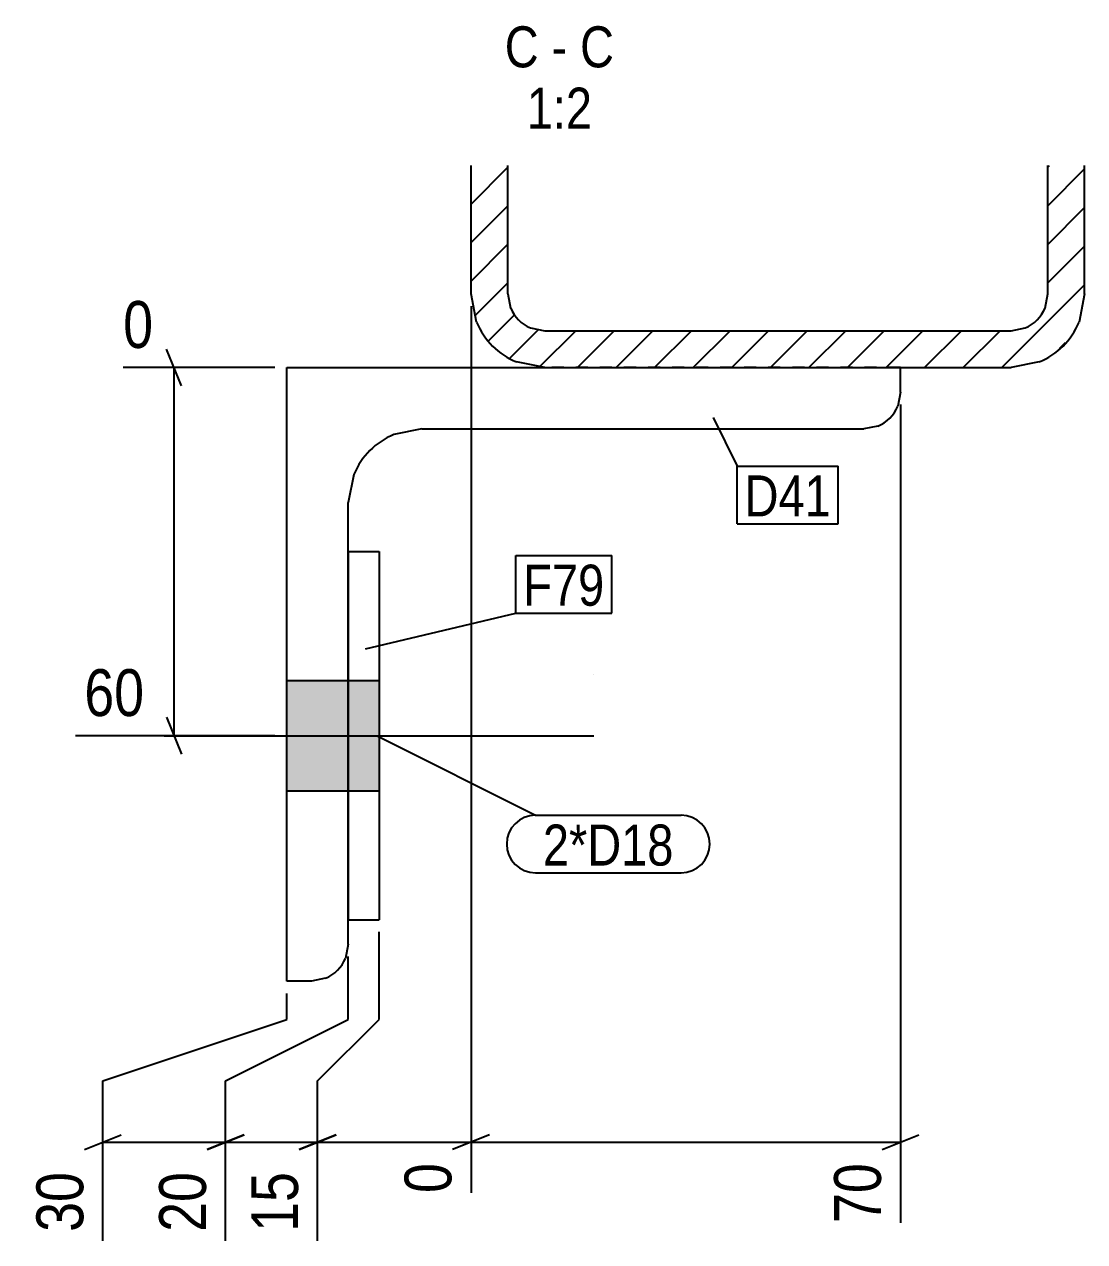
# Model space of a CAD drawing. Header units: millimetres. Extents: x -52 to 38097, y 5 to 918.
# Drawn here: x 37924.4 to 38097.2, y 4.7 to 203.1 of the extents above; entities that cross this region are included whole.
import ezdxf

# ---------------------------------------------------------------- set-up
doc = ezdxf.new("R2010")
doc.units = ezdxf.units.MM
doc.linetypes.add('DXK_LINE_DOT2', pattern=[3.9198, 1.9599, -1.9599])
doc.linetypes.add('DXK_LINE_DOT3', pattern=[5.9187, 2.979, -0.9799, 0.9799, -0.9799])
for name, color, linetype in [('MÅLSÆTNING', 7, 'Continuous'), ('STÅL', 7, 'Continuous'), ('TEKST', 7, 'Continuous')]:
    doc.layers.add(name, color=color, linetype=linetype)
doc.styles.add('Arial Narrow', font='ARIALN.TTF', dxfattribs={"height": 0.2})

msp = doc.modelspace()

# ---------------------------------------------------------------- hatches: boundary and pattern name
at = {"layer": 'STÅL', "linetype": 'Continuous'}
h = msp.add_hatch(dxfattribs=at)
h.set_pattern_fill('', scale=1.4, style=0, pattern_type=0)
h.set_pattern_definition([(45, (37997.168, 180.0745), (-3.14309, 3.14309), [])])
h.paths.add_polyline_path([(38003.17, 180.07), (37997.17, 180.07), (37997.17, 159.13), (37998.08, 154.53), (38000.68, 150.64), (38004.58, 148.04), (38009.17, 147.13), (38085.17, 147.13), (38089.76, 148.04), (38093.65, 150.64), (38096.25, 154.53), (38097.17, 159.13), (38097.17, 180.07), (38091.17, 180.07), (38091.17, 159.13), (38090.71, 156.83), (38089.41, 154.88), (38087.46, 153.58), (38085.17, 153.13), (38009.17, 153.13), (38006.87, 153.58), (38004.93, 154.88), (38003.62, 156.83), (38003.17, 159.13)])
for points in [[(37967.17, 96.13), (37967.17, 78.13), (37977.17, 78.13), (37977.17, 96.13)], [(37967.17, 96.13), (37967.17, 78.13), (37977.17, 78.13), (37977.17, 96.13)], [(37977.17, 96.13), (37977.17, 78.13), (37982.17, 78.13), (37982.17, 96.13)], [(37977.17, 96.13), (37977.17, 78.13), (37982.17, 78.13), (37982.17, 96.13)]]:
    msp.add_hatch(color=96, dxfattribs=at).paths.add_polyline_path(points)

# ---------------------------------------------------------------- linework, layer by layer
at = {"layer": 'MÅLSÆTNING', "color": 7, "linetype": 'Continuous'}
for p, q in [((37997.17, 157.13), (37997.17, 12.59)), ((37997.17, 157.13), (37997.17, 12.59)), ((37949.96, 144.13), (37947.56, 150.13)), ((37965.17, 147.13), (37940.48, 147.13)), ((37948.76, 87.13), (37948.76, 147.13)), ((38067.17, 141.13), (38067.17, 7.71)), ((37947.56, 90.13), (37949.96, 84.13)), ((37965.17, 87.13), (37932.7, 87.13)), ((37982.17, 40.86), (37982.17, 55.13)), ((37982.17, 40.86), (37982.17, 55.13)), ((37977.17, 40.86), (37977.17, 51.13)), ((37977.17, 40.86), (37977.17, 51.13)), ((37967.17, 40.86), (37967.17, 45.13)), ((37937.17, 30.86), (37967.17, 40.86)), ((37957.17, 30.86), (37977.17, 40.86)), ((37957.17, 30.86), (37977.17, 40.86)), ((37972.17, 30.86), (37982.17, 40.86)), ((37972.17, 30.86), (37982.17, 40.86)), ((37937.17, 4.8), (37937.17, 30.86)), ((37957.17, 4.8), (37957.17, 30.86)), ((37957.17, 4.8), (37957.17, 30.86)), ((37972.17, 4.8), (37972.17, 30.86)), ((37972.17, 4.8), (37972.17, 30.86)), ((37934.17, 19.66), (37940.17, 22.06)), ((37954.17, 19.66), (37960.17, 22.06)), ((37960.17, 22.06), (37954.17, 19.66)), ((37969.17, 19.66), (37975.17, 22.06)), ((37975.17, 22.06), (37969.17, 19.66)), ((38000.17, 22.06), (37994.17, 19.66)), ((38064.17, 19.66), (38070.17, 22.06)), ((37937.17, 20.86), (37957.17, 20.86)), ((37957.17, 20.86), (37972.17, 20.86)), ((37972.17, 20.86), (37997.17, 20.86)), ((37997.17, 20.86), (38067.17, 20.86))]:
    msp.add_line(p, q, dxfattribs=at)
at = {"layer": 'STÅL', "color": 2, "linetype": 'Continuous'}
for p, q in [((37997.17, 159.13), (37997.17, 180.07)), ((38003.17, 159.13), (38003.17, 180.07)), ((38091.17, 159.13), (38091.17, 180.07)), ((38097.17, 159.13), (38097.17, 180.07)), ((37998.08, 154.53), (37997.17, 159.13)), ((38003.17, 159.13), (38003.62, 156.83)), ((38090.71, 156.83), (38091.17, 159.13)), ((38097.17, 159.13), (38096.25, 154.53)), ((38006.87, 153.58), (38009.17, 153.13)), ((38009.17, 153.13), (38085.17, 153.13)), ((38085.17, 153.13), (38087.46, 153.58)), ((37967.17, 147.13), (38009.15, 147.13)), ((37967.17, 47.13), (37967.17, 147.13)), ((38009.17, 147.13), (38004.58, 148.04)), ((38009.17, 147.13), (38085.17, 147.13)), ((38067.17, 143.13), (38067.17, 147.13)), ((38089.76, 148.04), (38085.17, 147.13)), ((38067.17, 143.13), (38066.71, 140.83)), ((37989.17, 137.13), (37984.58, 136.22)), ((37989.17, 137.13), (38061.17, 137.13)), ((38063.47, 137.59), (38061.17, 137.13)), ((37978.08, 129.72), (37977.17, 125.13)), ((37977.17, 53.13), (37977.17, 125.13)), ((37977.17, 117.13), (37982.17, 117.13)), ((37977.17, 117.13), (37977.17, 57.13)), ((37982.17, 117.13), (37982.17, 57.13)), ((37977.17, 57.13), (37982.17, 57.13)), ((37977.17, 53.13), (37976.71, 50.83)), ((37971.17, 47.13), (37967.17, 47.13)), ((37973.47, 47.59), (37971.17, 47.13))]:
    msp.add_line(p, q, dxfattribs=at)
at = {"layer": 'STÅL', "color": 7, "linetype": 'DXK_LINE_DOT2'}
msp.add_line((38067.17, 147.13), (38009.15, 147.13), dxfattribs=at)
at = {"layer": 'STÅL', "color": 96, "linetype": 'Continuous'}
for p, q in [((37967.17, 96.13), (37977.17, 96.13)), ((37967.17, 96.13), (37977.17, 96.13)), ((37977.17, 96.13), (37982.17, 96.13)), ((37977.17, 96.13), (37982.17, 96.13)), ((37947.17, 87.13), (38017.17, 87.13)), ((37947.17, 87.13), (38017.17, 87.13)), ((37967.17, 78.13), (37977.17, 78.13)), ((37967.17, 78.13), (37977.17, 78.13)), ((37977.17, 78.13), (37982.17, 78.13)), ((37977.17, 78.13), (37982.17, 78.13))]:
    msp.add_line(p, q, dxfattribs=at)
at = {"layer": 'STÅL', "color": 7, "linetype": 'DXK_LINE_DOT3'}
msp.add_line((38017.17, 97.13), (38017.17, 97.13), dxfattribs=at)
at = {"layer": 'STÅL', "color": 2, "linetype": 'Continuous'}
for centre, radius, start, end in [((38009.17, 159.13), 6, 202.5, 247.5), ((38085.17, 159.13), 6, 292.5, 337.5), ((38009.17, 159.13), 12, 202.5, 247.5), ((38085.17, 159.13), 12, 292.5, 337.5), ((38061.17, 143.13), 6, 292.5, 337.5), ((37989.17, 125.13), 12, 112.5, 157.5), ((37971.17, 53.13), 6, 292.5, 337.5)]:
    msp.add_arc(centre, radius, start, end, dxfattribs=at)
at = {"layer": 'TEKST', "color": 7, "linetype": 'Continuous'}
for p, q in [((38036.61, 138.99), (38040.55, 131.07)), ((38040.55, 131.07), (38057.02, 131.07)), ((38040.55, 121.67), (38040.55, 131.07)), ((38057.02, 121.67), (38057.02, 131.07)), ((38040.55, 121.67), (38057.02, 121.67)), ((38004.48, 116.52), (38020.1, 116.52)), ((38004.48, 107.12), (38004.48, 116.52)), ((38020.1, 107.12), (38020.1, 116.52)), ((37979.96, 101.31), (38004.48, 107.12)), ((38004.48, 107.12), (38020.1, 107.12)), ((37981.85, 87.13), (38007.68, 74.16)), ((38007.68, 74.16), (38031.39, 74.16)), ((38007.68, 64.76), (38031.39, 64.76))]:
    msp.add_line(p, q, dxfattribs=at)
for centre, start, end in [((38007.68, 69.46), 90, 270), ((38031.39, 69.46), 270, 90)]:
    msp.add_arc(centre, 4.7, start, end, dxfattribs=at)

# ---------------------------------------------------------------- wipeouts: each hides what was drawn before it
at = {"color": 0, "linetype": 'Continuous'}
for points, layer in [([(37945.5, 88.73), (37945.5, 99.93), (37932.55, 99.93), (37932.55, 88.73)], 'MÅLSÆTNING'), ([(37935.57, 17.61), (37924.37, 17.61), (37924.37, 4.66), (37935.57, 4.66)], 'MÅLSÆTNING'), ([(37955.57, 17.61), (37944.37, 17.61), (37944.37, 4.66), (37955.57, 4.66)], 'MÅLSÆTNING'), ([(37970.57, 17.61), (37959.37, 17.61), (37959.37, 4.66), (37970.57, 4.66)], 'MÅLSÆTNING'), ([(38008.19, 196.07), (38008.19, 203.07), (38002.66, 203.07), (38002.66, 196.07)], 'TEKST'), ([(38012.84, 196.07), (38012.84, 203.07), (38010.29, 203.07), (38010.29, 196.07)], 'TEKST'), ([(38020.48, 196.07), (38020.48, 203.07), (38014.94, 203.07), (38014.94, 196.07)], 'TEKST'), ([(38016.9, 186.07), (38016.9, 193.07), (38006.24, 193.07), (38006.24, 186.07)], 'TEKST')]:
    msp.add_wipeout(points, dxfattribs=at).dxf.layer = layer
at = {"color": 0}
for points in [[(38055.82, 122.87), (38055.82, 129.87), (38041.75, 129.87), (38041.75, 122.87)], [(38018.9, 108.32), (38018.9, 115.32), (38005.68, 115.32), (38005.68, 108.32)], [(38030.19, 65.96), (38030.19, 72.96), (38008.88, 72.96), (38008.88, 65.96)]]:
    msp.add_wipeout(points, dxfattribs=at).dxf.layer = 'TEKST'

# ---------------------------------------------------------------- next in the draw order: texts
at = {"layer": 'MÅLSÆTNING', "color": 3, "linetype": 'Continuous', "style": 'Arial Narrow'}
msp.add_text('60', height=7.635, dxfattribs=at).set_placement((37934.15, 90.33))
for s, p in [('30', (37933.97, 6.26)), ('20', (37953.97, 6.26)), ('15', (37968.97, 6.26))]:
    msp.add_text(s, height=7.635, rotation=90.0002, dxfattribs=at).set_placement(p)
at = {"layer": 'TEKST', "color": 3, "linetype": 'Continuous', "style": 'Arial Narrow'}
for s, height, p in [('C', 6.68, (38002.66, 196.07)), ('C', 6.68, (38014.94, 196.07)), ('-', 6.68, (38010.29, 196.07)), ('1:2', 6.681, (38006.24, 186.07))]:
    msp.add_text(s, height=height, dxfattribs=at).set_placement(p)

# ---------------------------------------------------------------- next in the draw order: wipeouts: each hides what was drawn before it
at = {"color": 0, "linetype": 'Continuous'}
for points in [[(37946.96, 148.73), (37946.96, 159.93), (37938.88, 159.93), (37938.88, 148.73)], [(37995.57, 19.06), (37984.37, 19.06), (37984.37, 10.99), (37995.57, 10.99)], [(38065.57, 19.06), (38054.37, 19.06), (38054.37, 6.11), (38065.57, 6.11)]]:
    msp.add_wipeout(points, dxfattribs=at).dxf.layer = 'MÅLSÆTNING'
at = {"color": 0}
for points in [[(38055.82, 122.87), (38055.82, 129.87), (38041.75, 129.87), (38041.75, 122.87)], [(38018.9, 108.32), (38018.9, 115.32), (38005.68, 115.32), (38005.68, 108.32)], [(38030.19, 65.96), (38030.19, 72.96), (38008.88, 72.96), (38008.88, 65.96)]]:
    msp.add_wipeout(points, dxfattribs=at).dxf.layer = 'TEKST'

# ---------------------------------------------------------------- next in the draw order: linework, layer by layer
at = {"layer": 'MÅLSÆTNING', "color": 7, "linetype": 'Continuous'}
msp.add_line((38000.17, 22.06), (37994.17, 19.66), dxfattribs=at)

# ---------------------------------------------------------------- next in the draw order: texts
at = {"layer": 'MÅLSÆTNING', "color": 3, "linetype": 'Continuous', "style": 'Arial Narrow'}
msp.add_text('0', height=7.64, dxfattribs=at).set_placement((37940.48, 150.33))
for s, height, p in [('0', 7.64, (37993.97, 12.59)), ('70', 7.635, (38063.97, 7.71))]:
    msp.add_text(s, height=height, rotation=90.0002, dxfattribs=at).set_placement(p)
at = {"layer": 'TEKST', "color": 3, "style": 'Arial Narrow'}
for s, p in [('D41', (38041.75, 122.87)), ('F79', (38005.68, 108.32)), ('2*D18', (38008.88, 65.96))]:
    msp.add_text(s, height=6.681, dxfattribs=at).set_placement(p)

doc.saveas('drawing.dxf')
